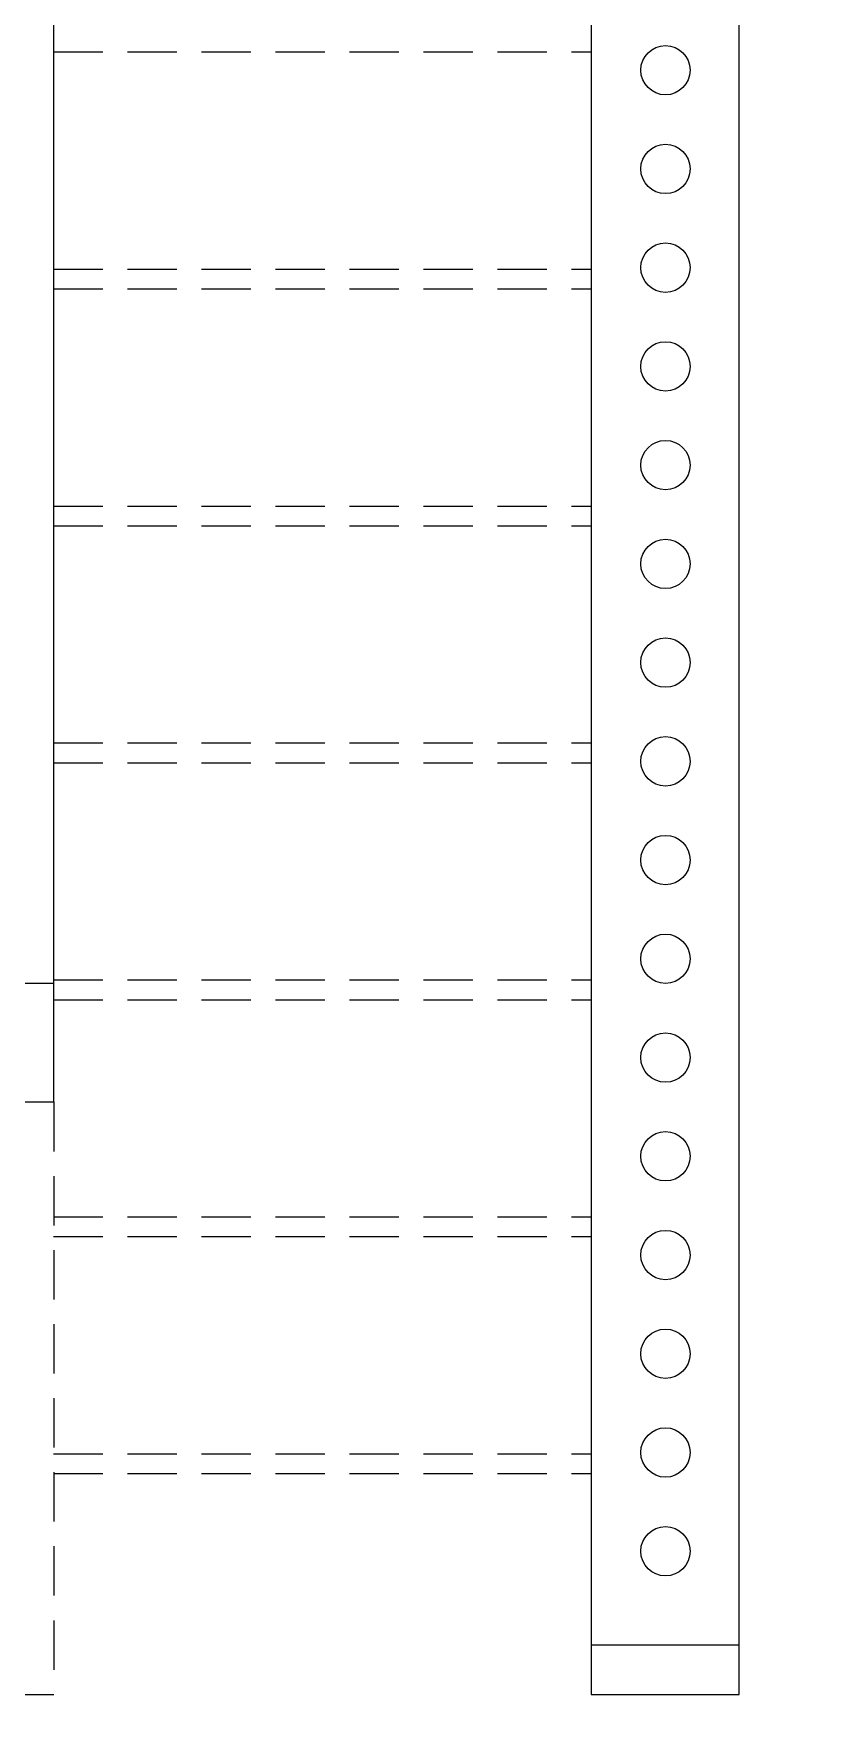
# Model space of a CAD drawing. Header units: millimetres. Extents: x 2801 to 3319, y 1187 to 1422.
# Drawn here: x 3168.65 to 3172.63, y 1264.99 to 1273.56 of the extents above; entities that cross this region are included whole.
import ezdxf

# ---------------------------------------------------------------- set-up
doc = ezdxf.new("R2010")
doc.units = ezdxf.units.MM
doc.linetypes.add('HIDDEN', pattern=[0.375, 0.25, -0.125])
for name, color, linetype in [('AR-ALV', 2, 'Continuous'), ('AR-BRISEPROJ', 1, 'HIDDEN'), ('AR-ESTC', 3, 'Continuous'), ('AR-ESTC-V', 2, 'Continuous'), ('AR-ESTMA-C', 3, 'Continuous'), ('AR-TALUDE', 1, 'Continuous'), ('PG-PROJ', 1, 'HIDDEN')]:
    doc.layers.add(name, color=color, linetype=linetype)

msp = doc.modelspace()

# ---------------------------------------------------------------- linework, layer by layer
at = {"layer": 'AR-ALV'}
msp.add_line((3168.7499, 1268.7498), (3168.7499, 1282.9998), dxfattribs=at)
at = {"layer": 'AR-BRISEPROJ'}
for p in [(3168.7499, 1268.1498), (3168.5499, 1265.1498)]:
    msp.add_line(p, (3168.7499, 1265.1498), dxfattribs=at)
at = {"layer": 'AR-ESTC'}
for points in [[(3168.5499, 1268.1498), (3168.7499, 1268.1498), (3168.7499, 1268.7498), (3168.5499, 1268.7498)], [(3171.4732, 1265.1498), (3172.2232, 1265.1498), (3172.2232, 1265.3998), (3171.4732, 1265.3998)]]:
    msp.add_lwpolyline(points, close=True, dxfattribs=at)
at = {"layer": 'AR-ESTC-V'}
for p, q in [((3171.4732, 1283.3498), (3171.4732, 1265.3998)), ((3172.2232, 1265.3998), (3172.2232, 1283.3498))]:
    msp.add_line(p, q, dxfattribs=at)
at = {"layer": 'AR-ESTMA-C', "ltscale": 0.25}
for centre in [(3171.8499, 1273.3748), (3171.8499, 1272.8748), (3171.8499, 1272.3748), (3171.8499, 1271.8748), (3171.8499, 1271.3748), (3171.8499, 1270.8748), (3171.8499, 1270.3748), (3171.8499, 1269.8748), (3171.8499, 1269.3748), (3171.8499, 1268.8748), (3171.8499, 1268.3748), (3171.8499, 1267.8748), (3171.8499, 1267.3748), (3171.8499, 1266.8748), (3171.8499, 1266.3748), (3171.8499, 1265.8748)]:
    msp.add_circle(centre, 0.125, dxfattribs=at)
at = {"layer": 'AR-TALUDE'}
msp.add_open_spline([(3124.3675, 1268.2584), (3124.8707, 1261.7606), (3127.5572, 1246.7648), (3144.9417, 1233.6191), (3156.1673, 1236.3321), (3164.4484, 1242.0317), (3171.6254, 1254.5339), (3176.6316, 1265.464), (3181.1956, 1274.1782), (3183.2408, 1280.0816)], degree=3, knots=[0.874603, 0.874603, 0.874603, 0.874603, 13.033613, 24.300817, 33.994288, 45.623477, 57.311406, 66.544355, 85.146679, 85.146679, 85.146679, 85.146679], dxfattribs=at)
at = {"layer": 'PG-PROJ'}
for p, q in [((3168.7482, 1273.4678), (3171.4732, 1273.4678)), ((3168.7482, 1272.3678), (3171.4732, 1272.3678)), ((3168.7482, 1272.2678), (3171.4732, 1272.2678)), ((3168.7482, 1271.1678), (3171.4732, 1271.1678)), ((3168.7482, 1271.0678), (3171.4732, 1271.0678)), ((3168.7482, 1269.9678), (3171.4732, 1269.9678)), ((3168.7482, 1269.8678), (3171.4732, 1269.8678)), ((3168.7482, 1268.7678), (3171.4732, 1268.7678)), ((3168.7482, 1268.6678), (3171.4732, 1268.6678)), ((3168.7482, 1267.5678), (3171.4732, 1267.5678)), ((3168.7482, 1267.4678), (3171.4732, 1267.4678)), ((3168.7482, 1266.3678), (3171.4732, 1266.3678)), ((3168.7482, 1266.2678), (3171.4732, 1266.2678))]:
    msp.add_line(p, q, dxfattribs=at)

doc.saveas('drawing.dxf')
